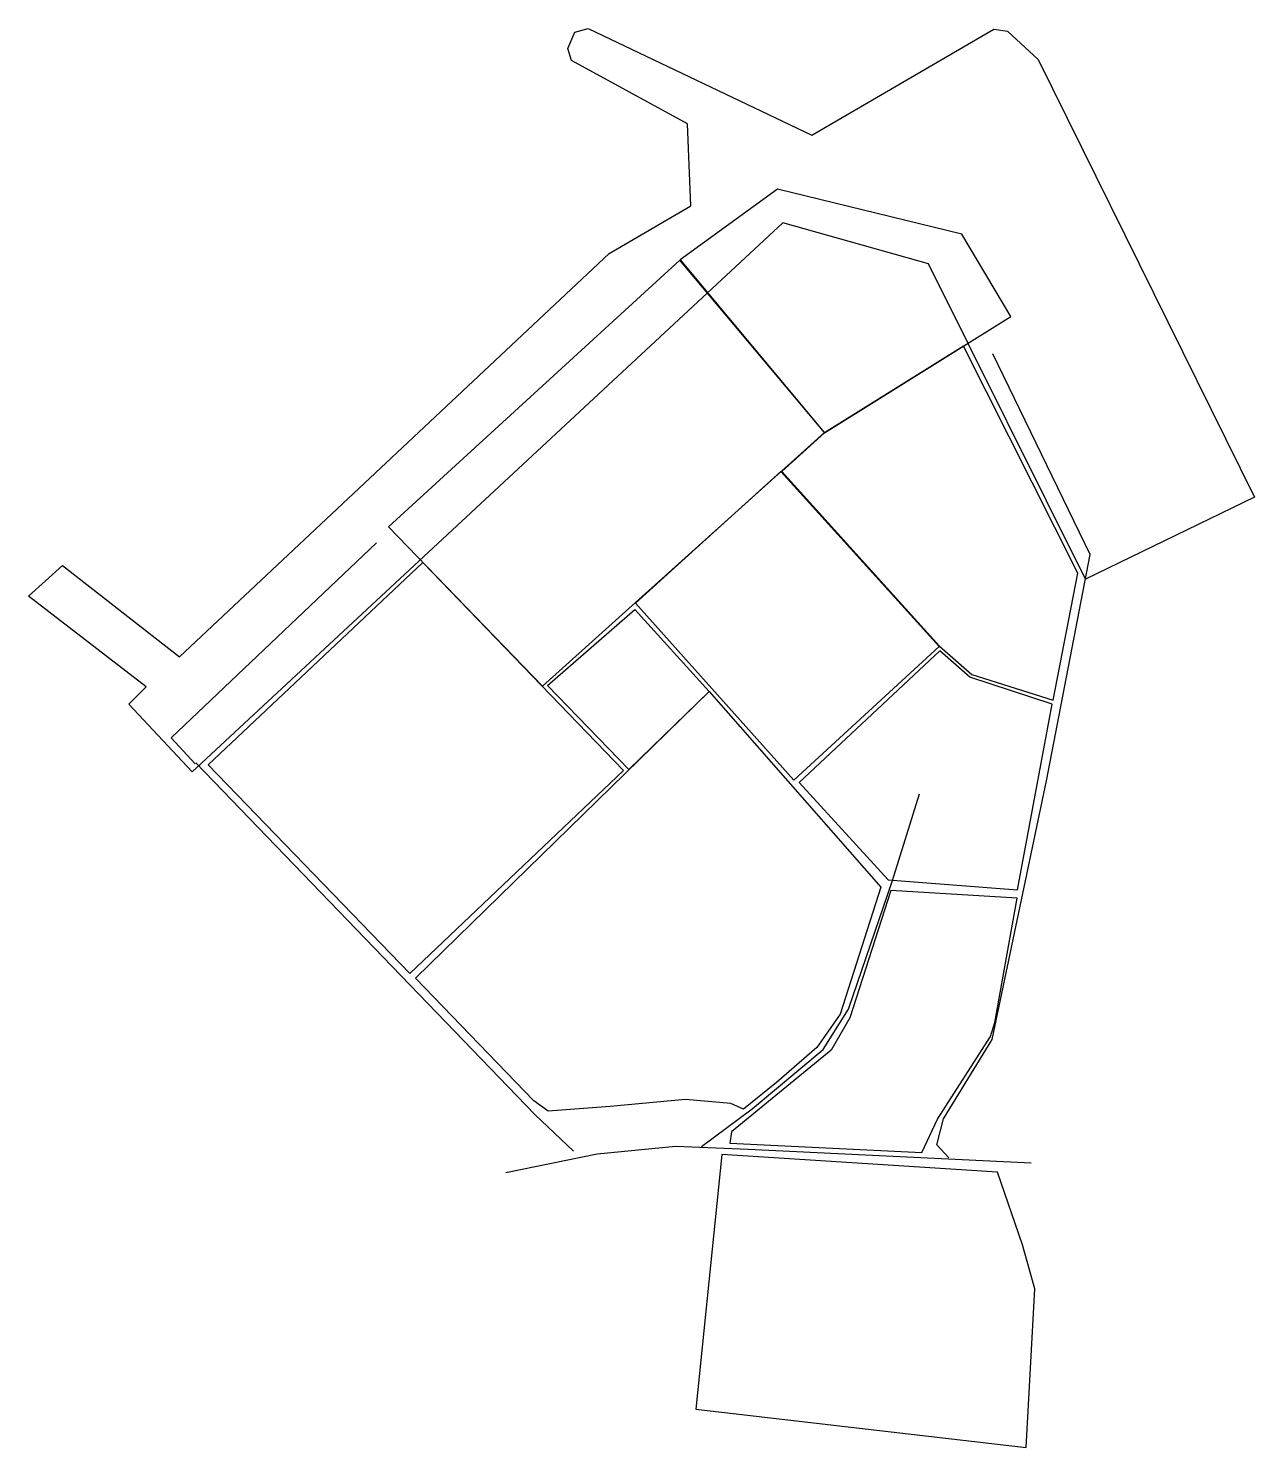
# Model space of a CAD drawing. Header units: metres. Extents: x 195894 to 197192, y 7756052 to 7757555.
import ezdxf

# ---------------------------------------------------------------- set-up
doc = ezdxf.new("R2010")
doc.units = ezdxf.units.M
for name, color, linetype, true_color in [('Ikoner$Forsvar', 113, 'Continuous', 0x50ea93), ('Ikoner$Nedre havn', 132, 'Continuous', 0x22b3cf), ('Ikoner$Næring', 231, 'Continuous', 0xf66eb0), ('Ikoner$Offentlig havn', 173, 'Continuous', 0x5048f3), ('Ikoner$Strøm', 30, 'Continuous', 0xf39009), ('Ikoner$Veg', 194, 'Continuous', 0x3e0392)]:
    doc.layers.add(name, color=color, linetype=linetype, true_color=true_color)

msp = doc.modelspace()

# ---------------------------------------------------------------- linework, layer by layer
at = {"layer": 'Ikoner$Forsvar'}
msp.add_lwpolyline([(196941.4, 7756642.5), (196978, 7756839.1), (196890.9, 7756867.6), (196859, 7756895.4), (196710.1, 7756755.9), (196804.3, 7756652.8)], close=True, dxfattribs=at)
at = {"layer": 'Ikoner$Nedre havn'}
for points in [[(196584, 7757309.5), (196737, 7757126.4), (196934.3, 7757249.6), (196882.2, 7757336.8), (196687.3, 7757384.4)], [(196275.3, 7757026.6), (196438.3, 7756858), (196737, 7757126.5), (196583.7, 7757309)], [(196736.9, 7757126.4), (196691.6, 7757085.4), (196858.7, 7756900.3), (196892.9, 7756870.4), (196979, 7756843.1), (197005.1, 7756977.5), (196884.2, 7757217.9)], [(196536.8, 7756946), (196704.4, 7756758.4), (196858.2, 7756900), (196690.6, 7757085.4)], [(196084.6, 7756774.8), (196298.1, 7756553.7), (196524.2, 7756768.7), (196311.6, 7756989.1)]]:
    msp.add_lwpolyline(points, close=True, dxfattribs=at)
at = {"layer": 'Ikoner$Næring'}
for points in [[(196614.8, 7756852.4), (196529.7, 7756769.6), (196443.7, 7756858.6), (196536.3, 7756939.2)], [(196753.6, 7756510.6), (196728.7, 7756475.3), (196686, 7756438.4), (196651.2, 7756410), (196637.8, 7756416.2), (196589.7, 7756420.3), (196509.9, 7756412.8), (196444.5, 7756407.8), (196429.1, 7756419), (196303.8, 7756548.9), (196614.8, 7756852.4), (196796.6, 7756645.3)], [(196940.9, 7756633.5), (196807.2, 7756641.5), (196763.9, 7756506.9), (196743.9, 7756472.4), (196638.3, 7756386.2), (196636.7, 7756374.2), (196840, 7756364.3), (196856.4, 7756399.5), (196912.8, 7756487.2), (196917.4, 7756502)]]:
    msp.add_lwpolyline(points, close=True, dxfattribs=at)
at = {"layer": 'Ikoner$Offentlig havn'}
msp.add_lwpolyline([(196595.4, 7757366.7), (196591.8, 7757453.4), (196469.1, 7757520.5), (196465.2, 7757533.4), (196472.6, 7757550.4), (196486.8, 7757554.6), (196723.4, 7757441.4), (196916.1, 7757553.8), (196930.8, 7757551.5), (196963.1, 7757521.7), (197192.3, 7757058), (197013.4, 7756971.4), (196847.1, 7757305.3), (196692.9, 7757348.7), (196067.5, 7756767.2), (196000.3, 7756838.9), (196018.7, 7756857.3), (195894.1, 7756953.2), (195930.1, 7756985.7), (196054.2, 7756889.2), (196508.9, 7757316.3)], close=True, dxfattribs=at)
at = {"layer": 'Ikoner$Strøm'}
msp.add_lwpolyline([(196628.1, 7756362), (196600.8, 7756092.5), (196950.5, 7756051.7), (196959.7, 7756220), (196946.5, 7756266.3), (196920.2, 7756343.4)], close=True, dxfattribs=at)
at = {"layer": 'Ikoner$Veg'}
for points in [[(196868.5, 7756358.6), (196855.7, 7756372.4), (196862.9, 7756399.8), (196914.3, 7756483.7), (196971.8, 7756757.6), (197018.1, 7756997.3), (196915.2, 7757209.9)], [(196070.6, 7756775.7), (196045.4, 7756803.3), (196262.6, 7757009.7)], [(196071.3, 7756776.9), (196430.1, 7756404.4), (196471.3, 7756365.6)], [(196606.6, 7756370.6), (196660.3, 7756410.4), (196735.6, 7756473.2), (196762.3, 7756515.9), (196808.8, 7756652.1), (196837.4, 7756743.9)], [(196955.6, 7756352.8), (196656.2, 7756367.3), (196579.5, 7756370.7), (196496.3, 7756362.6), (196399.7, 7756342.7)]]:
    msp.add_lwpolyline(points, dxfattribs=at)

doc.saveas('drawing.dxf')
